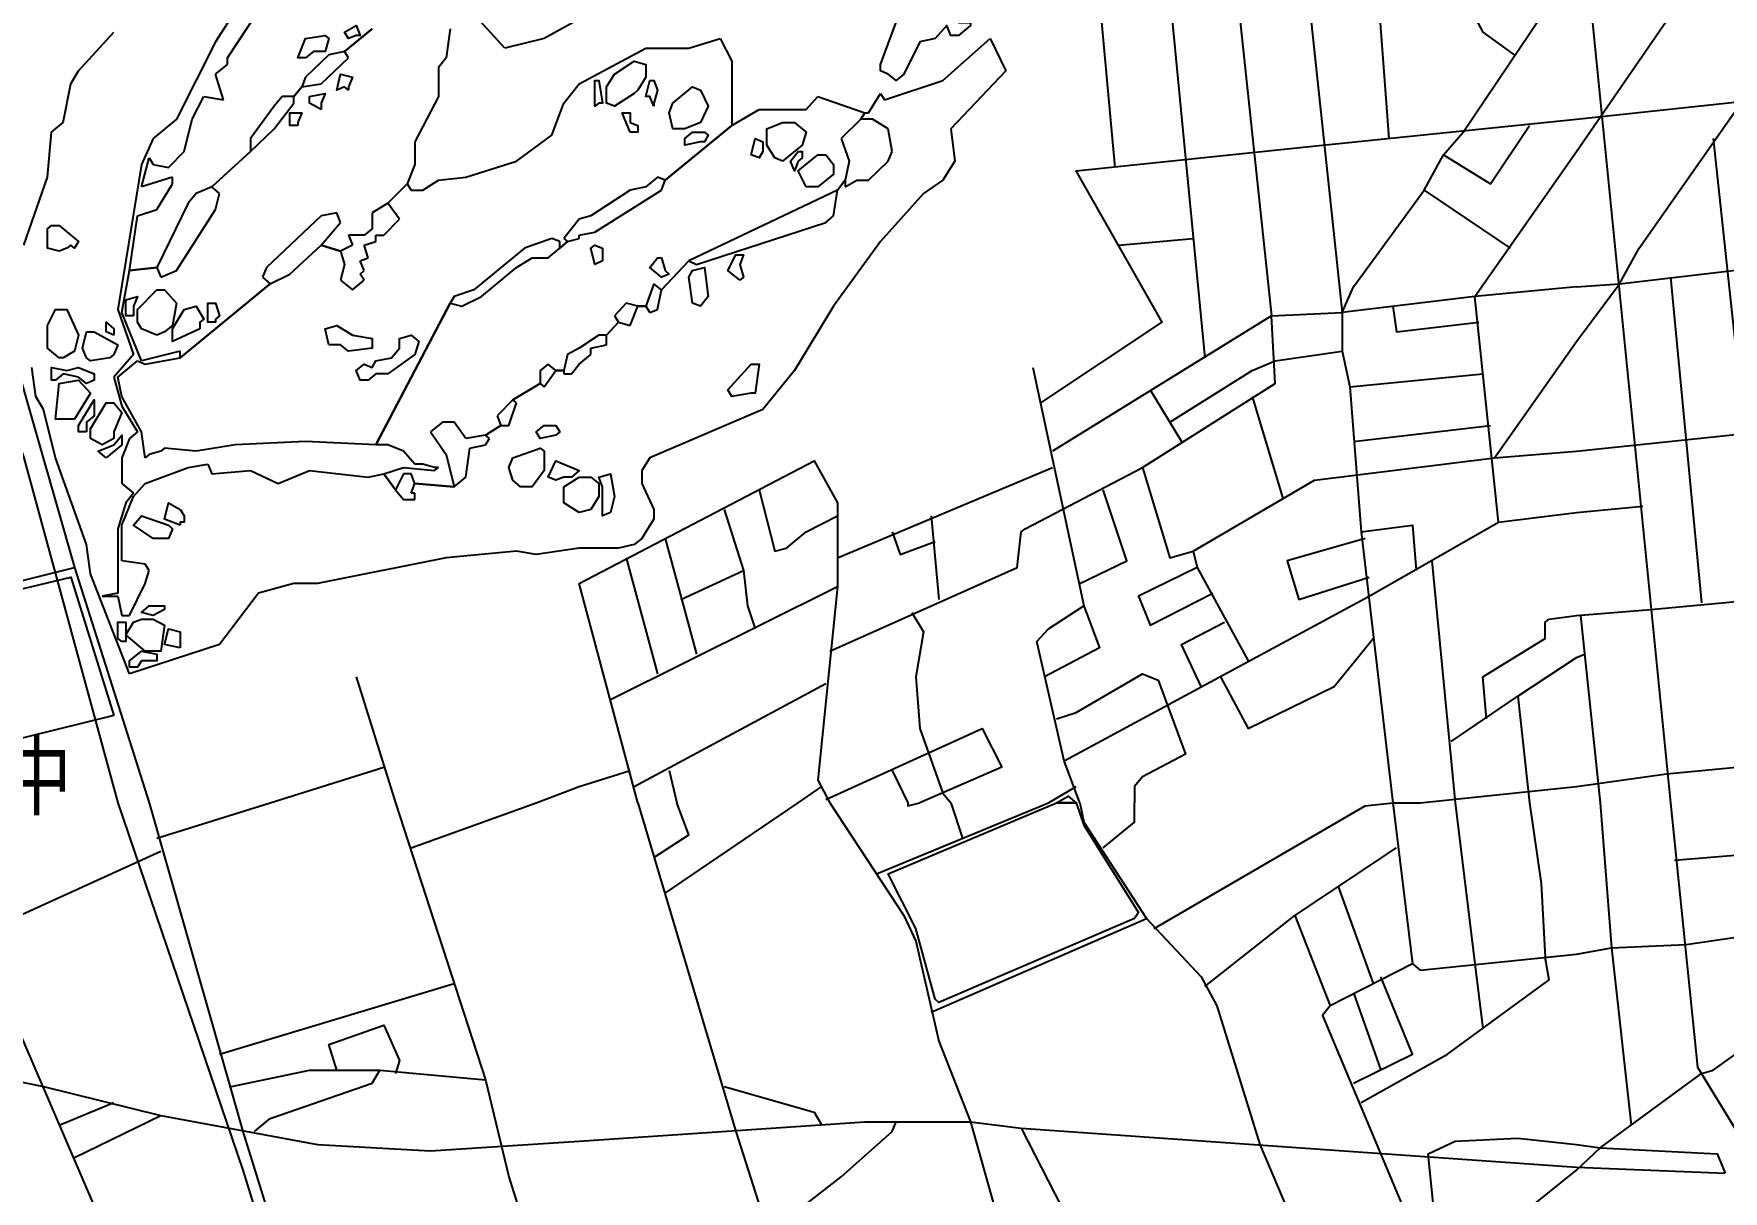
# Model space of a CAD drawing. Header units: millimetres. Extents: x 31 to 811, y 18 to 568.
# Drawn here: x 515.8 to 581.3, y 196.5 to 241.3 of the extents above; entities that cross this region are included whole.
import ezdxf

# ---------------------------------------------------------------- set-up
doc = ezdxf.new("R2010")
doc.units = ezdxf.units.MM
doc.header["$LTSCALE"] = 0.2
doc.layers.add('G0-MOJI', color=7, linetype='Continuous')
doc.layers.add('MAP', color=7, linetype='Continuous')
doc.styles.add('丸ゴチック', font='HGRSMP.TTF')

msp = doc.modelspace()

# ---------------------------------------------------------------- linework, layer by layer
at = {"layer": 'MAP', "color": 8, "linetype": 'Continuous'}
for p, q in [((524.407, 243.368), (522.889, 241.003)), ((523.351, 240.376), (525.321, 243.368)), ((534.112, 240.75), (532.748, 242.246)), ((536.995, 241.872), (535.631, 241.124)), ((517.585, 239.88), (518.95, 241.377)), ((528.963, 241.498), (527.895, 240.629)), ((527.895, 240.629), (528.963, 241.498)), ((531.989, 241.498), (531.835, 240.376)), ((535.631, 241.124), (534.112, 240.75)), ((541.243, 240.75), (542.453, 241.124)), ((542.453, 241.124), (542.904, 240.254)), ((551.091, 239.506), (552.917, 241.124)), ((552.917, 241.124), (553.523, 239.88)), ((522.889, 241.003), (521.381, 237.999)), ((523.351, 240.122), (523.351, 240.376)), ((527.29, 240.497), (526.377, 239.627)), ((526.982, 239.374), (528.049, 240.376)), ((527.895, 240.629), (527.29, 240.497)), ((528.049, 240.376), (527.895, 240.629)), ((531.835, 240.376), (531.538, 240.001)), ((536.995, 239.374), (539.57, 240.75)), ((539.57, 240.75), (541.243, 240.75)), ((517.288, 239.374), (517.585, 239.88)), ((522.889, 239.748), (523.351, 240.122)), ((523.197, 238.747), (522.889, 239.748)), ((523.351, 240.122), (523.351, 240.122)), ((531.538, 240.001), (531.538, 238.879)), ((542.904, 240.254), (542.904, 237.757)), ((553.523, 239.88), (551.399, 237.625)), ((516.98, 237.878), (517.288, 239.374)), ((526.234, 239.253), (525.926, 238.879)), ((525.926, 238.879), (526.234, 239.253)), ((526.377, 239.627), (526.234, 239.253)), ((526.234, 239.253), (526.982, 239.374)), ((536.39, 238.626), (536.995, 239.374)), ((548.824, 238.747), (551.091, 239.506)), ((521.987, 237.999), (522.438, 238.879)), ((522.438, 238.879), (523.197, 238.747)), ((525.167, 238.505), (524.253, 237.251)), ((525.475, 238.879), (525.167, 238.505)), ((525.167, 237.625), (525.926, 238.626)), ((525.926, 238.879), (525.475, 238.879)), ((525.926, 238.626), (525.926, 238.879)), ((531.538, 238.879), (530.624, 237.129)), ((535.928, 237.383), (536.39, 238.626)), ((545.787, 238.373), (546.238, 238.879)), ((546.238, 238.879), (548.065, 238.252)), ((548.208, 238.252), (548.67, 239)), ((548.67, 239), (548.824, 238.747)), ((516.529, 237.504), (516.98, 237.878)), ((521.381, 237.999), (520.468, 237.251)), ((521.678, 236.755), (521.987, 237.999)), ((540.329, 235.633), (542.904, 237.757)), ((542.904, 237.757), (540.329, 235.633)), ((542.904, 237.757), (543.972, 238.373)), ((543.972, 238.373), (545.787, 238.373)), ((547.911, 237.999), (547.152, 237.251)), ((547.911, 237.999), (548.065, 238.252)), ((548.065, 238.252), (547.911, 237.999)), ((548.362, 237.999), (547.911, 237.999)), ((548.065, 238.252), (548.208, 238.252)), ((548.967, 237.625), (548.362, 237.999)), ((516.375, 235.754), (516.529, 237.504)), ((520.468, 237.251), (520.017, 236.249)), ((524.253, 236.755), (525.167, 237.625)), ((524.253, 237.251), (524.253, 236.755)), ((530.624, 237.129), (530.624, 236.249)), ((534.564, 236.381), (535.928, 237.383)), ((547.152, 237.251), (547.46, 236.381)), ((549.121, 236.755), (548.967, 237.625)), ((551.399, 237.625), (551.553, 236.381)), ((520.017, 235.38), (520.314, 236.502)), ((520.314, 236.502), (520.468, 236.249)), ((521.073, 236.128), (521.678, 236.755)), ((524.253, 236.755), (522.746, 235.38)), ((522.746, 235.38), (524.253, 236.755)), ((548.967, 236.381), (549.121, 236.755)), ((520.017, 236.249), (519.104, 230.626)), ((520.468, 236.249), (521.073, 236.128)), ((530.624, 236.249), (530.327, 235.501)), ((532.594, 235.754), (534.564, 236.381)), ((547.46, 236.381), (547.306, 235.633)), ((548.208, 235.633), (548.967, 236.381)), ((551.553, 236.381), (551.091, 235.633)), ((515.461, 233.124), (516.375, 235.754)), ((521.227, 235.754), (520.017, 235.38)), ((520.622, 234.5), (521.227, 235.501)), ((521.227, 235.501), (521.227, 235.754)), ((522.141, 235.127), (521.832, 234.753)), ((522.746, 235.38), (522.141, 235.127)), ((523.043, 235.127), (522.746, 235.38)), ((522.889, 234.5), (523.043, 235.127)), ((530.327, 235.501), (529.568, 234.753)), ((529.568, 234.753), (530.327, 235.501)), ((530.327, 235.501), (530.47, 235.248)), ((530.47, 235.248), (530.932, 235.248)), ((530.932, 235.248), (531.538, 235.633)), ((531.538, 235.633), (532.594, 235.754)), ((538.965, 235.248), (537.446, 234.258)), ((537.601, 233.63), (540.175, 235.248)), ((539.57, 235.38), (538.965, 235.248)), ((540.021, 235.754), (539.57, 235.38)), ((539.57, 235.38), (539.57, 235.38)), ((540.329, 235.633), (540.021, 235.754)), ((540.175, 235.248), (540.329, 235.633)), ((546.998, 235.248), (541.243, 232.508)), ((546.843, 234.258), (546.998, 235.248)), ((546.998, 235.248), (547.306, 235.633)), ((547.306, 235.633), (546.998, 235.248)), ((547.306, 235.633), (547.306, 235.38)), ((547.306, 235.38), (547.757, 235.633)), ((547.757, 235.633), (548.208, 235.633)), ((550.332, 235.127), (548.67, 233.256)), ((551.091, 235.633), (550.332, 235.127)), ((519.863, 234.258), (520.622, 234.5)), ((521.832, 234.753), (520.622, 232.255)), ((521.381, 232.134), (522.889, 234.5)), ((529.568, 234.753), (528.963, 234.379)), ((530.019, 234.126), (529.568, 234.753)), ((519.555, 232.134), (519.863, 234.258)), ((526.982, 234.258), (524.869, 232.255)), ((527.598, 234.379), (526.982, 234.258)), ((526.982, 233.124), (527.741, 234.004)), ((527.741, 234.004), (527.598, 234.379)), ((528.963, 234.379), (528.963, 233.751)), ((529.414, 233.509), (530.019, 234.126)), ((536.995, 234.126), (536.39, 233.377)), ((537.446, 234.258), (536.995, 234.126)), ((541.54, 232.376), (546.546, 234.004)), ((546.546, 234.004), (546.843, 234.258)), ((528.655, 233.509), (528.049, 233.509)), ((528.049, 233.509), (528.204, 233.124)), ((528.963, 233.751), (528.655, 233.509)), ((528.655, 233.124), (529.106, 233.256)), ((529.106, 233.256), (529.106, 233.509)), ((529.106, 233.509), (529.414, 233.509)), ((535.928, 233.377), (534.872, 233.003)), ((536.236, 233.256), (535.928, 233.377)), ((536.533, 233.256), (536.236, 233.003)), ((536.236, 233.003), (536.236, 233.256)), ((536.236, 233.003), (536.533, 233.256)), ((536.39, 233.377), (536.533, 233.256)), ((536.533, 233.256), (536.995, 233.377)), ((536.995, 233.509), (537.601, 233.63)), ((536.995, 233.377), (536.995, 233.509)), ((548.67, 233.256), (546.843, 230.758)), ((525.772, 232.002), (526.982, 233.124)), ((527.741, 232.882), (526.982, 233.124)), ((526.982, 233.124), (527.741, 232.882)), ((528.204, 233.124), (527.741, 232.882)), ((527.741, 232.882), (527.895, 232.376)), ((528.501, 232.508), (528.809, 232.629)), ((528.655, 232.134), (528.501, 232.508)), ((528.809, 232.629), (528.655, 233.124)), ((534.872, 233.003), (532.902, 231.386)), ((534.564, 232.255), (535.169, 232.629)), ((535.169, 232.629), (535.785, 232.629)), ((535.785, 232.629), (536.236, 233.003)), ((540.175, 231.386), (541.243, 232.508)), ((541.243, 232.508), (540.175, 231.386)), ((541.243, 232.508), (541.54, 232.376)), ((519.258, 230.505), (519.555, 232.134)), ((520.622, 232.255), (519.555, 232.134)), ((519.555, 232.134), (520.622, 232.255)), ((520.622, 232.255), (520.776, 231.881)), ((520.776, 231.881), (521.381, 232.134)), ((524.869, 232.255), (524.715, 231.881)), ((524.715, 231.881), (525.013, 231.628)), ((525.013, 231.628), (525.772, 232.002)), ((527.895, 232.376), (527.741, 231.76)), ((528.501, 232.002), (528.655, 232.134)), ((528.655, 231.76), (528.501, 232.002)), ((533.199, 231.133), (534.564, 232.255)), ((525.013, 231.628), (521.524, 228.756)), ((521.524, 228.756), (525.013, 231.628)), ((527.741, 231.76), (528.204, 231.386)), ((528.204, 231.386), (528.655, 231.76)), ((532.902, 231.386), (532.143, 231.133)), ((539.878, 231.628), (539.57, 230.758)), ((540.175, 231.386), (539.878, 231.628)), ((540.021, 230.626), (540.175, 231.386)), ((519.104, 230.626), (519.709, 228.877)), ((531.989, 230.879), (529.106, 225.389)), ((529.106, 225.389), (531.989, 230.879)), ((532.143, 231.133), (531.989, 230.879)), ((531.989, 230.879), (532.44, 230.758)), ((532.44, 230.758), (533.199, 231.133)), ((538.811, 230.879), (538.36, 230.384)), ((539.262, 230.758), (538.811, 230.879)), ((538.965, 230.01), (539.262, 230.758)), ((539.262, 230.758), (539.57, 230.758)), ((539.57, 230.758), (539.262, 230.758)), ((539.57, 230.758), (539.724, 230.505)), ((539.724, 230.505), (540.021, 230.626)), ((546.843, 230.758), (545.336, 228.261)), ((520.017, 228.635), (519.258, 230.505)), ((538.052, 229.636), (538.514, 230.131)), ((538.514, 230.131), (538.052, 229.636)), ((538.36, 230.384), (538.514, 230.131)), ((538.514, 230.131), (538.965, 230.01)), ((537.755, 229.636), (536.995, 229.13)), ((537.446, 229.13), (538.052, 229.262)), ((538.052, 229.636), (537.755, 229.636)), ((537.755, 229.636), (537.755, 229.636)), ((538.052, 229.262), (538.052, 229.636)), ((519.709, 228.877), (518.95, 228.008)), ((519.104, 228.008), (519.863, 228.635)), ((519.863, 228.635), (520.16, 228.503)), ((521.524, 229.009), (520.017, 228.635)), ((520.16, 228.503), (521.524, 228.756)), ((521.524, 228.756), (521.524, 229.009)), ((536.533, 228.877), (536.39, 228.261)), ((536.995, 229.13), (536.533, 228.877)), ((536.995, 228.503), (537.446, 228.877)), ((537.446, 228.877), (537.446, 229.13)), ((515.924, 227.259), (515.77, 228.382)), ((518.95, 228.008), (519.258, 226.885)), ((519.258, 227.259), (519.104, 228.008)), ((535.785, 228.503), (535.477, 228.261)), ((535.477, 228.261), (535.477, 227.754)), ((535.631, 227.633), (536.082, 228.261)), ((536.082, 228.261), (535.785, 228.503)), ((536.082, 228.261), (536.39, 228.261)), ((536.39, 228.261), (536.082, 228.261)), ((536.39, 228.261), (536.39, 228.129)), ((536.39, 228.129), (536.687, 228.129)), ((536.687, 228.129), (536.995, 228.503)), ((545.336, 228.261), (544.115, 226.753)), ((534.421, 227.127), (535.477, 227.754)), ((535.477, 227.754), (534.421, 227.127)), ((535.477, 227.754), (535.631, 227.633)), ((516.221, 226.753), (515.924, 227.259)), ((516.683, 224.883), (516.221, 226.753)), ((520.017, 225.884), (519.258, 227.259)), ((519.258, 226.885), (519.863, 225.884)), ((534.421, 227.127), (533.804, 226.511)), ((534.266, 226.137), (534.564, 227.006)), ((534.564, 227.006), (534.421, 227.127)), ((544.115, 226.753), (539.724, 224.883)), ((531.692, 226.258), (531.229, 225.884)), ((532.143, 226.258), (531.692, 226.258)), ((532.594, 225.631), (532.143, 226.258)), ((533.353, 225.763), (533.958, 226.137)), ((533.958, 226.137), (533.353, 225.763)), ((533.804, 226.511), (533.958, 226.137)), ((533.958, 226.137), (534.266, 226.137)), ((519.555, 225.631), (519.258, 224.883)), ((519.863, 225.884), (519.555, 225.631)), ((520.16, 224.883), (520.017, 225.884)), ((523.648, 225.389), (522.141, 225.136)), ((526.377, 225.51), (523.648, 225.389)), ((529.106, 225.389), (526.377, 225.51)), ((529.568, 225.389), (529.106, 225.389)), ((530.173, 225.136), (529.568, 225.389)), ((531.229, 225.884), (531.835, 225.004)), ((533.353, 225.763), (532.594, 225.631)), ((532.748, 225.257), (533.353, 225.389)), ((533.507, 225.631), (533.353, 225.763)), ((533.353, 225.389), (533.507, 225.631)), ((517.893, 221.515), (516.683, 224.883)), ((519.258, 224.883), (519.258, 223.881)), ((520.314, 225.004), (520.16, 224.883)), ((520.776, 225.136), (520.314, 225.004)), ((520.314, 225.004), (520.314, 225.004)), ((520.919, 225.257), (520.776, 225.136)), ((522.141, 225.136), (520.919, 225.257)), ((530.624, 224.629), (530.173, 225.136)), ((531.835, 225.004), (532.143, 223.76)), ((532.594, 224.134), (532.748, 225.257)), ((539.724, 224.883), (539.416, 224.387)), ((520.16, 223.881), (521.832, 224.508)), ((521.832, 224.508), (522.592, 224.629)), ((522.592, 224.629), (522.746, 224.255)), ((522.746, 224.255), (524.253, 224.387)), ((524.253, 224.387), (525.321, 223.881)), ((525.321, 223.881), (526.531, 224.387)), ((526.531, 224.387), (528.809, 224.134)), ((528.809, 224.134), (529.414, 224.255)), ((529.414, 224.255), (530.173, 224.508)), ((529.414, 224.255), (529.865, 223.639)), ((529.865, 223.639), (529.414, 224.255)), ((530.173, 224.255), (529.865, 223.639)), ((530.173, 224.508), (531.384, 224.387)), ((530.47, 224.255), (530.173, 224.255)), ((530.624, 223.881), (530.47, 224.255)), ((530.932, 224.629), (530.624, 224.629)), ((531.384, 224.508), (530.932, 224.629)), ((530.932, 224.629), (530.932, 224.629)), ((531.384, 224.387), (531.538, 224.508)), ((531.538, 224.508), (531.384, 224.508)), ((532.143, 223.76), (532.594, 224.134)), ((536.39, 223.76), (536.995, 224.134)), ((536.995, 224.134), (537.446, 224.134)), ((537.446, 224.134), (537.755, 223.881)), ((539.416, 224.387), (539.416, 223.881)), ((519.258, 223.881), (519.709, 223.507)), ((519.258, 222.264), (519.709, 223.386)), ((519.709, 223.507), (519.412, 223.133)), ((519.709, 223.386), (520.16, 223.881)), ((529.865, 223.639), (530.173, 223.265)), ((530.47, 223.507), (530.624, 223.881)), ((530.624, 223.507), (530.47, 223.507)), ((530.624, 223.881), (532.143, 223.76)), ((532.143, 223.76), (530.624, 223.881)), ((530.624, 223.265), (530.624, 223.507)), ((536.39, 223.133), (536.39, 223.76)), ((537.755, 223.386), (537.446, 222.88)), ((537.755, 223.881), (537.755, 223.386)), ((537.755, 223.386), (537.755, 223.386)), ((539.416, 223.881), (539.878, 222.88)), ((519.412, 223.133), (519.104, 222.132)), ((530.173, 223.265), (530.624, 223.265)), ((536.995, 222.759), (536.39, 223.133)), ((537.446, 222.88), (536.995, 222.759)), ((536.995, 222.759), (536.995, 222.759)), ((539.878, 222.88), (539.878, 222.506)), ((519.104, 222.132), (519.104, 219.634)), ((519.258, 220.888), (519.258, 222.264)), ((539.878, 222.506), (539.57, 222.011)), ((518.047, 220.382), (517.893, 221.515)), ((536.995, 221.383), (535.323, 221.13)), ((538.514, 221.383), (536.995, 221.383)), ((539.119, 221.515), (538.514, 221.383)), ((539.416, 221.758), (539.119, 221.515)), ((539.57, 222.011), (539.416, 221.758)), ((539.416, 221.758), (539.416, 221.758)), ((520.16, 220.756), (519.258, 220.888)), ((520.314, 220.514), (520.16, 220.756)), ((531.835, 221.009), (526.839, 220.008)), ((534.564, 221.262), (531.835, 221.009)), ((535.323, 221.13), (534.564, 221.262)), ((519.555, 216.509), (518.047, 220.382)), ((520.16, 220.008), (520.314, 220.514)), ((519.104, 219.634), (518.498, 219.513)), ((518.498, 219.513), (519.104, 219.513)), ((519.104, 219.513), (519.258, 218.765)), ((519.555, 218.765), (520.16, 220.008)), ((524.561, 219.634), (523.043, 217.642)), ((525.926, 220.008), (524.561, 219.634)), ((526.839, 220.008), (525.926, 220.008)), ((519.258, 218.765), (519.555, 218.765)), ((523.043, 217.642), (519.555, 216.509))]:
    msp.add_line(p, q, dxfattribs=at)
at = {"layer": 'MAP', "linetype": 'Continuous'}
for p, q in [((567.926, 243.368), (568.377, 237.251)), ((575.651, 236.755), (580.206, 243.368)), ((576.113, 243.368), (579.293, 211.513)), ((557.154, 242.62), (557.759, 236.128)), ((559.883, 242.873), (561.247, 228.756)), ((565.803, 236.997), (575.651, 237.999)), ((580.954, 237.251), (583.54, 213.01)), ((569.742, 235.248), (573.076, 233.003)), ((557.913, 233.124), (560.796, 233.377)), ((579.293, 231.881), (580.503, 219.26)), ((572.471, 224.883), (575.651, 229.383)), ((566.859, 227.633), (572.019, 228.129)), ((559.123, 227.512), (560.345, 225.51)), ((563.074, 227.259), (564.284, 223.265)), ((567.013, 225.51), (572.317, 226.137)), ((575.651, 225.136), (585.202, 226.137)), ((546.998, 221.009), (555.338, 224.508)), ((575.651, 222.759), (578.225, 223.012)), ((550.64, 222.638), (550.937, 219.392)), ((540.329, 221.758), (541.54, 217.268)), ((538.811, 221.009), (540.021, 216.509)), ((570.039, 220.888), (570.952, 211.513)), ((540.935, 219.392), (543.355, 220.514)), ((538.206, 215.519), (546.998, 219.887)), ((555.789, 213.142), (567.618, 219.513)), ((578.534, 219.007), (587.931, 219.887)), ((575.651, 218.765), (578.534, 219.007)), ((575.805, 218.765), (576.564, 211.513)), ((573.384, 215.64), (575.651, 217.136)), ((575.651, 217.136), (575.959, 217.268)), ((528.347, 216.388), (529.865, 211.513)), ((539.119, 212.141), (546.546, 216.135)), ((525.013, 211.513), (529.414, 212.889)), ((579.139, 212.636), (585.664, 213.263)), ((536.995, 212.141), (538.965, 212.768)), ((540.483, 212.768), (540.781, 211.513)), ((549.121, 212.768), (549.726, 211.513)), ((575.651, 212.141), (579.139, 212.636)), ((535.323, 211.513), (536.995, 212.141)), ((545.479, 211.513), (546.392, 212.141)), ((555.184, 211.513), (556.251, 212.141)), ((569.588, 211.513), (575.651, 212.141)), ((520.314, 211.513), (523.956, 198.771)), ((520.622, 210.138), (525.013, 211.513)), ((530.47, 209.764), (535.323, 211.513)), ((540.329, 208.014), (545.479, 211.513)), ((548.516, 208.762), (555.184, 211.513)), ((551.399, 211.513), (551.85, 210.138)), ((570.952, 211.513), (571.711, 205.274)), ((576.564, 211.513), (577.015, 205.891)), ((513.646, 206.397), (520.776, 209.643)), ((566.408, 208.267), (567.772, 204.515)), ((550.64, 203.393), (558.98, 207.024)), ((564.735, 207.145), (566.1, 203.646)), ((579.898, 206.023), (584.145, 206.639)), ((575.651, 205.648), (577.015, 205.891)), ((577.015, 205.891), (579.898, 206.023)), ((577.015, 205.891), (577.774, 199.024)), ((571.711, 205.274), (572.019, 202.766)), ((523.043, 201.775), (532.143, 204.515)), ((567.013, 204.141), (568.069, 201.148)), ((516.826, 199.024), (518.95, 199.894)), ((517.431, 197.77), (520.776, 199.398)), ((523.956, 198.771), (530.933, 176.295)), ((575.651, 198.276), (576.564, 198.144)), ((570.347, 193.027), (575.651, 197.275)), ((575.651, 197.396), (581.416, 197.154))]:
    msp.add_line(p, q, dxfattribs=at)
for points in [[(509.707, 243.368), (512.281, 232.882), (514.097, 228.877), (515.461, 224.883), (519.104, 211.513)], [(510.917, 243.368), (517.431, 220.635), (520.314, 211.513)], [(562.468, 243.126), (563.833, 230.384), (566.562, 230.505)], [(565.197, 243.368), (566.562, 230.505), (566.562, 229.009), (566.859, 227.633), (567.31, 222.011), (568.531, 211.513)], [(572.625, 222.385), (571.711, 231.133), (566.562, 230.505), (567.013, 231.507), (569.742, 235.248), (570.501, 236.623), (571.26, 237.504), (575.2, 243.368)], [(572.019, 243.368), (572.317, 242.994), (571.557, 242.499), (571.557, 242.246), (572.019, 241.377), (573.23, 240.497)], [(575.651, 237.999), (583.837, 238.879), (583.386, 243.368)], [(575.651, 231.507), (577.323, 231.628), (578.082, 233.003), (582.022, 238.626)], [(570.501, 236.623), (572.317, 235.501), (573.835, 237.757)], [(554.887, 227.006), (559.586, 230.131), (556.251, 236.007), (565.803, 236.997)], [(575.651, 231.507), (571.711, 231.133), (575.651, 236.755)], [(575.651, 229.383), (577.323, 231.628), (584.905, 232.508), (585.356, 219.634)], [(568.531, 230.758), (568.674, 229.757), (571.865, 230.131)], [(546.7, 217.389), (553.974, 220.635), (554.128, 222.011), (554.282, 222.132), (558.826, 224.508), (563.976, 227.754), (563.833, 230.384), (555.338, 225.136)], [(559.883, 226.258), (563.074, 228.261), (563.976, 228.635), (566.562, 229.009)], [(554.579, 228.382), (556.549, 219.139), (557.154, 217.51), (555.03, 216.388)], [(539.262, 211.513), (536.995, 220.008), (546.095, 224.762), (546.998, 223.133), (546.998, 219.887), (546.238, 212.394), (546.7, 211.513)], [(558.826, 224.508), (559.883, 221.009), (560.796, 221.262), (565.494, 224.013), (572.471, 224.883), (575.651, 225.136)], [(543.972, 223.639), (544.577, 221.262), (545.028, 221.383), (545.787, 222.011), (546.998, 222.638)], [(556.395, 220.008), (558.221, 220.888), (557.308, 223.639)], [(542.607, 222.88), (543.355, 220.514), (543.509, 219.139), (543.818, 218.258)], [(567.618, 219.513), (572.625, 222.385), (575.651, 222.759)], [(567.31, 222.011), (569.291, 222.264), (569.434, 220.514)], [(549.121, 222.011), (549.429, 221.13), (550.794, 221.637)], [(567.464, 221.758), (564.438, 220.888), (564.889, 219.392), (567.618, 220.261)], [(560.796, 221.262), (560.95, 220.635), (562.92, 217.015)], [(501.52, 216.509), (505.91, 217.763), (517.431, 220.635)], [(560.95, 220.635), (558.672, 219.513), (559.123, 218.39), (561.555, 219.634)], [(549.88, 218.886), (550.332, 218.137), (550.034, 216.388), (550.189, 214.385), (551.091, 211.887), (551.399, 211.513)], [(556.395, 211.513), (555.789, 213.142), (554.733, 217.763), (555.184, 218.258), (556.549, 219.139)], [(572.163, 214.759), (572.019, 216.388), (574.44, 217.884), (574.44, 218.512), (574.594, 218.633), (575.651, 218.765)], [(561.104, 216.014), (560.345, 217.642), (562.006, 218.512)], [(561.852, 216.388), (562.92, 214.385), (566.254, 216.014), (567.772, 217.884)], [(555.492, 214.759), (556.251, 215.012), (558.826, 216.509), (559.431, 216.267), (560.488, 213.395), (558.826, 212.515), (558.518, 212.141), (558.518, 211.513)], [(570.798, 213.89), (573.384, 215.64), (573.835, 211.513)], [(546.546, 211.645), (552.609, 214.385), (553.369, 212.889), (550.189, 211.513)], [(519.104, 211.513), (523.956, 197.275), (529.414, 179.658)], [(529.865, 211.513), (533.353, 200.774), (534.266, 197.022), (536.995, 188.274)], [(539.262, 211.513), (543.058, 198.771), (548.208, 182.651)], [(539.878, 209.39), (541.243, 210.27), (540.781, 211.513)], [(546.7, 211.513), (549.572, 207.145), (550.034, 206.144), (550.937, 202.27), (552.158, 199.145), (556.857, 182.409)], [(549.726, 211.513), (549.726, 211.392), (550.189, 211.513)], [(556.395, 211.513), (556.549, 210.765), (558.98, 207.024), (561.104, 204.768), (561.709, 203.646), (563.371, 198.276), (568.674, 185.776)], [(557.308, 209.764), (558.518, 210.765), (558.518, 211.513)], [(559.277, 206.639), (567.464, 211.392), (568.531, 211.513), (569.588, 211.513)], [(568.531, 211.513), (569.291, 205.274), (569.588, 205.021), (575.651, 205.648)], [(573.835, 211.513), (574.286, 208.388), (574.44, 205.516)], [(579.293, 211.513), (580.349, 201.269), (582.781, 197.275)], [(561.247, 204.394), (564.735, 207.145), (568.674, 209.764)], [(575.651, 197.275), (576.564, 198.144), (580.503, 201.027), (580.954, 201.148), (584.442, 203.646), (583.837, 209.643), (579.447, 209.269)], [(498.329, 206.771), (505.151, 206.023), (506.219, 206.023), (510.466, 206.892), (513.646, 206.397), (525.167, 179.658)], [(569.291, 205.274), (566.1, 203.646), (565.803, 203.272), (569.742, 193.897), (570.347, 193.897)], [(567.31, 199.894), (570.655, 201.775), (574.594, 204.647), (574.44, 205.516)], [(567.013, 200.642), (569.291, 201.775), (568.069, 204.768)], [(498.329, 204.141), (516.221, 200.521), (520.776, 199.398), (526.839, 198.276), (531.229, 198.023), (536.995, 198.397)], [(527.598, 201.148), (527.29, 202.149), (529.414, 202.898), (530.019, 201.522), (529.865, 201.027)], [(523.505, 200.521), (526.531, 201.148), (529.26, 201.148), (533.353, 200.774)], [(524.407, 198.771), (525.013, 199.277), (528.963, 200.642), (529.26, 201.148)], [(542.607, 200.521), (546.095, 199.519), (546.392, 199.024)], [(536.995, 198.397), (548.065, 199.145), (552.158, 199.145), (554.128, 198.903), (575.651, 197.396)], [(544.423, 194.898), (547.152, 197.022), (549.121, 198.771), (549.275, 199.145)], [(554.128, 198.903), (557.011, 193.28), (560.95, 184.28)], [(574.44, 179.658), (572.471, 183.157), (572.019, 183.652), (571.557, 185.028), (570.952, 187.658), (569.896, 197.902), (570.952, 198.397), (573.384, 198.518), (575.651, 198.276)], [(576.564, 198.144), (581.108, 197.902), (581.416, 197.154)]]:
    msp.add_lwpolyline(points, dxfattribs=at)
at = {"layer": 'MAP', "color": 8, "linetype": 'Continuous'}
for points in [[(548.967, 239.748), (548.67, 239.88), (548.67, 240.122), (549.726, 242.994), (551.85, 242.246), (551.696, 241.751), (552.158, 241.751), (552.158, 241.63), (551.696, 241.245), (551.399, 241.245), (551.245, 241.63), (550.794, 241.124), (550.189, 241.003), (549.572, 239.748), (549.275, 239.506), (548.967, 239.748)], [(526.377, 240.376), (526.08, 240.376), (526.377, 241.124), (527.136, 241.245), (527.29, 241.124), (527.136, 240.629), (526.685, 240.629), (526.377, 240.376)], [(528.347, 241.245), (528.049, 241.124), (527.895, 241.377), (528.347, 241.63), (528.501, 241.245), (528.347, 241.245)], [(528.049, 239.121), (527.895, 239.253), (527.598, 239.121), (527.741, 239.748), (528.204, 239.627), (528.049, 239.253), (528.049, 239.121)], [(539.119, 239), (538.36, 238.505), (538.052, 238.626), (538.052, 239.253), (538.36, 239.748), (539.119, 240.254), (539.57, 240.122), (539.57, 239.627), (539.262, 239.121), (539.119, 239)], [(537.755, 238.626), (537.601, 238.505), (537.601, 239.506), (537.755, 239.506), (537.898, 238.626), (537.755, 238.626)], [(539.878, 238.505), (539.724, 238.879), (539.57, 238.879), (539.724, 239.506), (539.878, 239.506), (540.021, 239.121), (539.878, 238.626), (539.878, 238.505)], [(541.089, 237.625), (540.626, 237.625), (540.483, 238.252), (540.626, 238.626), (541.386, 239.253), (541.694, 239.121), (541.991, 238.505), (541.694, 237.878), (541.089, 237.625)], [(526.982, 238.373), (526.531, 238.626), (526.531, 238.879), (527.136, 239), (526.982, 238.626), (526.982, 238.373)], [(526.08, 237.757), (525.772, 237.757), (525.772, 238.252), (526.234, 238.252), (526.08, 237.878), (526.08, 237.757)], [(538.965, 237.504), (538.657, 238.252), (538.965, 238.252), (538.965, 237.878), (539.262, 237.757), (539.262, 237.504), (538.965, 237.504)], [(544.874, 236.381), (544.577, 236.502), (544.269, 236.997), (544.269, 237.625), (544.874, 237.878), (545.336, 237.878), (545.787, 237.504), (545.633, 236.997), (544.874, 236.381)], [(541.694, 237.129), (541.089, 236.997), (541.089, 237.251), (541.386, 237.504), (541.848, 237.504), (541.991, 237.383), (541.848, 237.129), (541.694, 237.129)], [(544.115, 236.755), (543.972, 236.502), (543.663, 236.623), (543.818, 237.251), (544.115, 237.129), (544.115, 236.755)], [(545.479, 236.381), (545.336, 236.007), (545.182, 236.381), (545.479, 236.755), (545.633, 236.755), (545.633, 236.502), (545.479, 236.381)], [(545.787, 235.38), (545.479, 236.007), (546.238, 236.623), (546.546, 236.623), (546.843, 236.249), (546.843, 235.875), (546.238, 235.38), (545.787, 235.38)], [(517.134, 233.003), (516.826, 232.882), (516.375, 233.003), (516.375, 233.751), (516.529, 233.883), (516.826, 233.883), (517.585, 233.256), (517.431, 233.003), (517.288, 233.124), (517.134, 233.003)], [(537.898, 232.508), (537.601, 232.376), (537.446, 233.003), (537.601, 233.124), (537.898, 233.003), (537.898, 232.508)], [(540.483, 232.002), (540.175, 231.881), (539.724, 232.255), (540.021, 232.629), (540.175, 232.629), (540.329, 232.134), (540.483, 232.002)], [(543.212, 231.76), (542.75, 232.134), (543.058, 232.75), (543.355, 232.75), (543.212, 232.376), (543.355, 231.881), (543.212, 231.76)], [(541.386, 230.879), (541.243, 231.881), (541.386, 232.134), (541.848, 232.255), (541.991, 231.133), (541.694, 230.758), (541.386, 230.879)], [(520.622, 229.636), (520.017, 229.878), (519.863, 230.131), (519.863, 230.626), (520.622, 231.386), (520.919, 231.386), (521.381, 230.879), (521.227, 230.01), (520.919, 229.757), (520.622, 229.636)], [(516.826, 228.756), (516.375, 229.13), (516.375, 230.01), (516.683, 230.626), (517.134, 230.626), (517.585, 229.636), (517.431, 229.009), (516.98, 228.756), (516.826, 228.756)], [(519.709, 230.384), (519.412, 230.384), (519.412, 231.001), (519.863, 231.133), (519.709, 230.758), (519.709, 230.384)], [(522.284, 229.878), (521.227, 229.383), (521.227, 229.878), (521.678, 230.626), (522.141, 230.758), (522.438, 230.252), (522.284, 230.131), (522.284, 229.878)], [(522.889, 230.252), (522.889, 230.131), (522.592, 230.131), (522.592, 230.879), (522.889, 230.879), (523.043, 230.384), (522.889, 230.252)], [(518.95, 229.636), (518.652, 229.757), (518.652, 230.131), (518.95, 229.878), (518.95, 229.636)], [(527.29, 229.262), (527.136, 229.878), (527.598, 230.01), (528.204, 229.636), (528.963, 229.504), (528.963, 229.13), (528.049, 229.009), (527.741, 229.262), (527.29, 229.262)], [(518.796, 228.756), (518.047, 228.635), (517.893, 228.756), (517.739, 229.13), (517.893, 229.757), (518.19, 229.757), (519.104, 229.262), (518.95, 228.877), (518.796, 228.756)], [(529.106, 228.129), (528.809, 227.887), (528.501, 227.887), (528.347, 228.261), (528.655, 228.503), (528.963, 228.382), (529.106, 228.635), (529.711, 228.756), (530.019, 229.13), (530.019, 229.504), (530.47, 229.636), (530.778, 229.383), (530.624, 228.877), (529.568, 228.129), (529.106, 228.129)], [(516.683, 227.887), (516.529, 227.887), (516.529, 228.382), (517.134, 228.261), (517.585, 228.382), (518.19, 228.129), (518.19, 227.887), (517.893, 227.754), (517.585, 228.008), (516.98, 228.129), (516.683, 227.887)], [(543.663, 227.38), (542.904, 227.259), (542.75, 227.512), (543.663, 228.503), (543.972, 228.503), (543.818, 227.38), (543.663, 227.38)], [(517.431, 226.379), (516.683, 226.379), (516.826, 227.754), (517.585, 227.887), (518.047, 227.38), (517.431, 226.379)], [(517.893, 225.884), (517.585, 225.884), (517.585, 226.137), (518.19, 227.127), (518.19, 226.511), (517.893, 226.258), (517.893, 225.884)], [(518.95, 225.631), (518.498, 225.389), (518.047, 225.631), (518.047, 226.005), (518.652, 227.006), (518.95, 227.006), (519.258, 226.632), (518.95, 225.884), (518.95, 225.631)], [(536.082, 225.763), (535.477, 225.631), (535.323, 225.884), (535.631, 226.137), (536.082, 226.137), (536.236, 225.884), (536.082, 225.763)], [(518.652, 224.883), (518.344, 225.136), (518.95, 225.389), (519.258, 225.763), (519.258, 225.389), (518.652, 224.883)], [(534.718, 223.76), (534.421, 224.013), (534.266, 224.508), (534.421, 224.883), (535.477, 225.257), (535.631, 225.136), (535.631, 224.387), (535.169, 223.76), (534.718, 223.76)], [(536.39, 224.134), (536.082, 224.013), (535.785, 224.134), (536.082, 224.762), (536.995, 224.387), (536.687, 224.134), (536.39, 224.134)], [(537.898, 223.76), (537.755, 224.134), (538.206, 224.255), (538.36, 223.386), (538.206, 222.759), (537.898, 222.638), (537.898, 223.76)], [(521.524, 222.264), (520.919, 222.506), (521.073, 223.133), (521.524, 222.88), (521.678, 222.638), (521.678, 222.385), (521.524, 222.385), (521.524, 222.264)], [(520.468, 221.758), (519.709, 222.264), (520.017, 222.638), (521.073, 222.264), (521.227, 222.132), (521.073, 221.758), (520.468, 221.758)], [(520.919, 219.007), (520.468, 218.765), (520.017, 218.886), (520.314, 219.139), (520.919, 219.139), (520.919, 219.007)], [(519.258, 217.763), (519.104, 217.884), (519.104, 218.512), (519.412, 218.512), (519.412, 217.763), (519.258, 217.763)], [(520.16, 217.389), (519.412, 218.016), (519.709, 218.512), (520.017, 218.633), (520.468, 218.633), (520.919, 218.39), (520.776, 217.389), (520.16, 217.389)], [(521.524, 217.51), (520.919, 217.642), (521.073, 218.258), (521.524, 218.137), (521.524, 217.51)], [(520.017, 217.015), (519.863, 216.762), (519.555, 216.762), (519.555, 217.015), (520.017, 217.389), (520.622, 217.268), (520.622, 217.015), (520.017, 217.015)]]:
    msp.add_lwpolyline(points, close=True, dxfattribs=at)
at = {"layer": 'MAP', "linetype": 'Continuous'}
for points in [[(518.95, 214.891), (513.338, 213.516), (512.887, 211.887), (511.522, 211.513), (508.793, 211.513), (506.373, 217.642), (509.861, 218.258), (512.733, 219.007), (512.733, 218.886), (513.492, 219.139), (513.646, 219.392), (517.288, 220.261), (518.95, 214.891)], [(555.492, 211.513), (555.943, 211.766), (556.251, 211.513), (555.492, 211.513)], [(550.794, 203.899), (550.034, 206.639), (548.967, 208.762), (555.492, 211.513), (556.251, 211.513), (556.549, 210.644), (558.672, 207.266), (558.518, 207.024), (550.937, 203.767), (550.794, 203.899)]]:
    msp.add_lwpolyline(points, close=True, dxfattribs=at)

# ---------------------------------------------------------------- texts
at = {"layer": 'G0-MOJI', "color": 3, "style": '丸ゴチック', "width": 0.8}
msp.add_text('相模中', height=2.5, dxfattribs=at).set_placement((509.146, 211.297))

doc.saveas('drawing.dxf')
